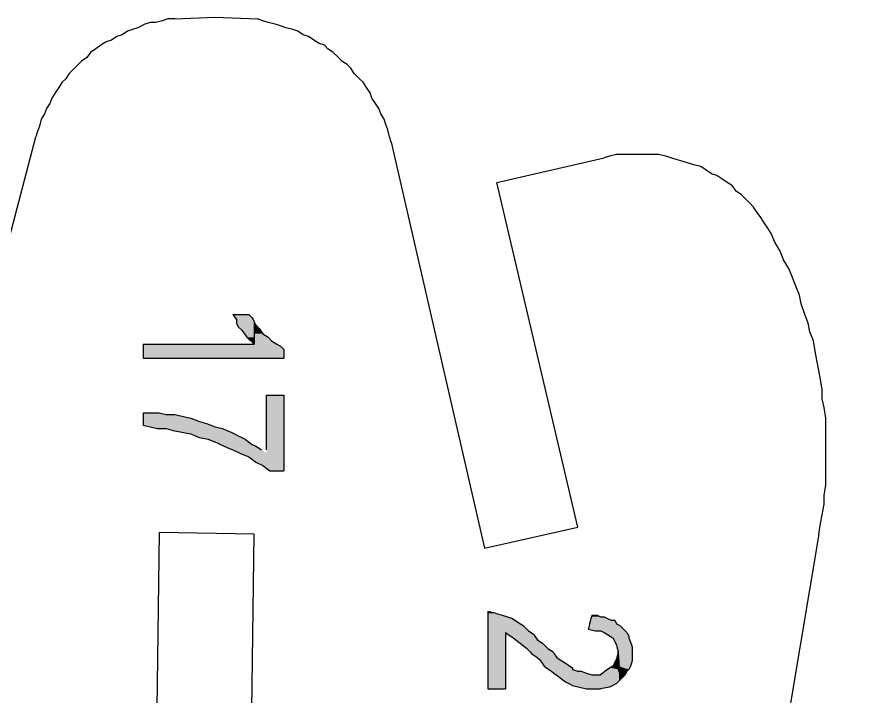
# Model space of a CAD drawing. Extents: x -1063 to 1100, y -467 to 441.
# Drawn here: x -950.5 to -869, y 61.7 to 126.1 of the extents above; entities that cross this region are included whole.
import ezdxf

# ---------------------------------------------------------------- set-up
doc = ezdxf.new("R2010")
doc.units = 0
doc.layers.add('H', color=7, linetype='CONTINUOUS')
doc.layers.add('P', color=250, linetype='CONTINUOUS')

# ---------------------------------------------------------------- blocks, each defined once
blk = doc.blocks.new('*U245')
at = {"layer": 'H', "color": 0, "linetype": 'CONTINUOUS'}
for p, q in [((-905.851, 69.761), (-905.851, 69.595)), ((-905.184, 69.595), (-905.851, 69.761)), ((-905.851, 69.595), (-905.851, 69.428)), ((-905.851, 69.428), (-905.851, 69.261)), ((-905.851, 69.261), (-905.851, 69.095)), ((-905.184, 69.595), (-904.517, 69.428)), ((-904.517, 69.428), (-904.017, 69.261)), ((-904.017, 69.261), (-903.517, 69.095)), ((-905.851, 69.095), (-905.851, 68.761)), ((-905.851, 68.761), (-905.851, 68.428)), ((-905.851, 68.428), (-905.851, 67.928)), ((-903.517, 69.095), (-903.017, 68.761)), ((-903.017, 68.761), (-902.517, 68.428)), ((-902.517, 68.428), (-902.017, 67.928)), ((-905.851, 67.928), (-905.851, 67.761)), ((-905.851, 67.761), (-905.851, 67.595)), ((-905.851, 67.595), (-905.851, 67.428)), ((-904.184, 67.761), (-904.184, 67.595)), ((-904.184, 67.761), (-903.934, 67.595)), ((-904.184, 67.595), (-904.184, 67.428)), ((-903.934, 67.595), (-903.684, 67.428)), ((-902.017, 67.928), (-901.767, 67.761)), ((-901.767, 67.761), (-901.517, 67.595)), ((-901.517, 67.595), (-901.406, 67.428)), ((-905.851, 67.428), (-905.851, 67.095)), ((-905.851, 67.095), (-905.851, 66.928)), ((-905.851, 66.928), (-905.851, 66.761)), ((-904.184, 67.428), (-904.184, 67.095)), ((-904.184, 67.095), (-904.184, 66.928)), ((-904.184, 66.928), (-904.184, 66.761)), ((-903.684, 67.428), (-903.24, 67.095)), ((-903.24, 67.095), (-903.017, 66.928)), ((-903.017, 66.928), (-902.795, 66.761)), ((-901.406, 67.428), (-901.184, 67.095)), ((-901.184, 67.095), (-900.934, 66.928)), ((-900.934, 66.928), (-900.684, 66.761)), ((-905.851, 66.761), (-905.851, 66.428)), ((-905.851, 66.428), (-905.851, 66.261)), ((-905.851, 66.261), (-905.851, 65.928)), ((-904.184, 66.761), (-904.184, 66.428)), ((-904.184, 66.428), (-904.184, 66.261)), ((-904.184, 66.261), (-904.184, 65.928)), ((-902.795, 66.761), (-902.351, 66.428)), ((-902.351, 66.428), (-902.184, 66.261)), ((-902.184, 66.261), (-901.851, 65.928)), ((-900.684, 66.761), (-900.351, 66.428)), ((-900.351, 66.428), (-900.184, 66.261)), ((-900.184, 66.261), (-899.684, 65.928)), ((-905.851, 65.928), (-905.851, 65.761)), ((-905.851, 65.761), (-905.851, 65.428)), ((-905.851, 65.428), (-905.851, 65.261)), ((-905.851, 65.261), (-905.851, 65.095)), ((-904.184, 65.928), (-904.184, 65.761)), ((-904.184, 65.761), (-904.184, 65.428)), ((-904.184, 65.428), (-904.184, 65.261)), ((-904.184, 65.261), (-904.184, 65.095)), ((-901.851, 65.928), (-901.684, 65.761)), ((-901.684, 65.761), (-901.24, 65.428)), ((-901.24, 65.428), (-901.017, 65.261)), ((-901.017, 65.261), (-900.892, 65.095)), ((-899.684, 65.928), (-899.573, 65.761)), ((-899.573, 65.761), (-899.351, 65.428)), ((-899.351, 65.428), (-899.101, 65.261)), ((-899.101, 65.261), (-898.851, 65.095)), ((-893.684, 65.261), (-893.767, 65.095)), ((-893.642, 65.428), (-893.684, 65.261)), ((-893.559, 65.761), (-893.642, 65.428)), ((-893.517, 65.928), (-893.559, 65.761)), ((-893.507, 65.761), (-893.517, 65.928)), ((-893.507, 65.761), (-893.486, 65.428)), ((-893.486, 65.428), (-893.476, 65.261)), ((-893.476, 65.261), (-893.465, 65.095)), ((-905.851, 65.095), (-905.851, 64.761)), ((-905.851, 64.761), (-905.851, 64.595)), ((-905.851, 64.595), (-905.851, 64.428)), ((-905.851, 64.428), (-905.851, 64.261)), ((-904.184, 65.095), (-904.184, 64.761)), ((-904.184, 64.761), (-904.184, 64.595)), ((-904.184, 64.595), (-904.184, 64.428)), ((-904.184, 64.428), (-904.184, 64.261)), ((-900.892, 65.095), (-900.642, 64.761)), ((-900.642, 64.761), (-900.517, 64.595)), ((-900.517, 64.595), (-900.295, 64.428)), ((-900.295, 64.428), (-900.073, 64.261)), ((-898.851, 65.095), (-898.351, 64.761)), ((-898.351, 64.761), (-898.101, 64.595)), ((-898.101, 64.595), (-897.851, 64.428)), ((-897.851, 64.428), (-897.851, 64.261)), ((-894.267, 64.428), (-894.517, 64.261)), ((-894.017, 64.595), (-894.267, 64.428)), ((-893.934, 64.761), (-894.017, 64.595)), ((-893.767, 65.095), (-893.934, 64.761)), ((-893.465, 65.095), (-893.445, 64.761)), ((-893.445, 64.761), (-893.434, 64.595)), ((-893.434, 64.595), (-893.424, 64.428)), ((-893.424, 64.428), (-893.413, 64.261)), ((-905.851, 64.261), (-905.851, 64.095)), ((-905.851, 64.095), (-905.851, 63.928)), ((-905.851, 63.928), (-905.851, 63.761)), ((-905.851, 63.761), (-905.851, 63.595)), ((-905.851, 63.595), (-905.851, 63.261)), ((-904.184, 64.261), (-904.184, 64.095)), ((-904.184, 64.095), (-904.184, 63.928)), ((-904.184, 63.928), (-904.184, 63.761)), ((-904.184, 63.761), (-904.184, 63.595)), ((-904.184, 63.595), (-904.184, 63.261)), ((-900.073, 64.261), (-899.851, 64.095)), ((-899.851, 64.095), (-899.629, 63.928)), ((-899.629, 63.928), (-899.406, 63.761)), ((-899.406, 63.761), (-899.184, 63.595)), ((-899.184, 63.595), (-898.74, 63.261)), ((-897.851, 64.261), (-897.351, 64.095)), ((-897.351, 64.095), (-897.017, 64.095)), ((-897.017, 64.095), (-896.517, 63.928)), ((-896.517, 63.928), (-896.017, 63.761)), ((-896.017, 63.761), (-895.684, 63.761)), ((-895.684, 63.761), (-895.184, 63.761)), ((-894.962, 63.928), (-895.184, 63.761)), ((-894.74, 64.095), (-894.962, 63.928)), ((-894.517, 64.261), (-894.74, 64.095)), ((-893.413, 64.261), (-893.403, 64.095)), ((-893.403, 64.095), (-893.392, 63.928)), ((-893.392, 63.928), (-893.382, 63.761)), ((-893.382, 63.761), (-893.372, 63.595)), ((-893.372, 63.595), (-893.351, 63.261)), ((-905.851, 63.261), (-905.851, 63.095)), ((-905.851, 63.095), (-905.851, 62.928)), ((-905.851, 62.928), (-905.851, 62.761)), ((-905.851, 62.761), (-905.851, 62.595)), ((-904.184, 63.261), (-904.184, 63.095)), ((-904.184, 63.095), (-904.184, 62.928)), ((-904.184, 62.928), (-904.184, 62.761)), ((-904.184, 62.761), (-904.184, 62.595)), ((-898.74, 63.261), (-898.517, 63.095)), ((-898.517, 63.095), (-898.184, 62.928)), ((-898.184, 62.928), (-897.851, 62.761)), ((-897.851, 62.761), (-897.184, 62.595)), ((-894.017, 62.761), (-894.351, 62.595)), ((-893.684, 62.928), (-894.017, 62.761)), ((-893.517, 63.095), (-893.684, 62.928)), ((-893.351, 63.261), (-893.517, 63.095)), ((-905.851, 62.595), (-905.851, 62.428)), ((-905.851, 62.428), (-904.184, 62.428)), ((-904.184, 62.595), (-904.184, 62.428)), ((-897.184, 62.595), (-896.517, 62.428)), ((-896.517, 62.428), (-895.851, 62.428)), ((-895.851, 62.428), (-895.184, 62.428)), ((-894.351, 62.595), (-895.184, 62.428))]:
    blk.add_line(p, q, dxfattribs=at)
for points in [[(-905.851, 69.761), (-905.851, 69.595), (-905.184, 69.595)], [(-905.851, 69.595), (-905.851, 69.428), (-904.517, 69.428)], [(-905.851, 69.428), (-905.851, 69.261), (-904.017, 69.261)], [(-905.851, 69.261), (-905.851, 69.095), (-903.517, 69.095)], [(-905.851, 69.095), (-905.851, 68.761), (-903.017, 68.761)], [(-905.851, 68.761), (-905.851, 68.428), (-902.517, 68.428)], [(-905.851, 68.428), (-905.851, 67.928), (-902.017, 67.928)], [(-905.851, 67.928), (-905.851, 67.761), (-901.767, 67.761)], [(-905.851, 67.761), (-905.851, 67.595), (-904.184, 67.595)], [(-905.851, 67.595), (-905.851, 67.428), (-904.184, 67.428)], [(-904.184, 67.761), (-903.934, 67.595), (-901.517, 67.595)], [(-903.934, 67.595), (-903.684, 67.428), (-901.406, 67.428)], [(-905.851, 67.428), (-905.851, 67.095), (-904.184, 67.095)], [(-905.851, 67.095), (-905.851, 66.928), (-904.184, 66.928)], [(-905.851, 66.928), (-905.851, 66.761), (-904.184, 66.761)], [(-903.684, 67.428), (-903.24, 67.095), (-901.184, 67.095)], [(-903.24, 67.095), (-903.017, 66.928), (-900.934, 66.928)], [(-903.017, 66.928), (-902.795, 66.761), (-900.684, 66.761)], [(-905.851, 66.761), (-905.851, 66.428), (-904.184, 66.428)], [(-905.851, 66.428), (-905.851, 66.261), (-904.184, 66.261)], [(-905.851, 66.261), (-905.851, 65.928), (-904.184, 65.928)], [(-902.795, 66.761), (-902.351, 66.428), (-900.351, 66.428)], [(-902.351, 66.428), (-902.184, 66.261), (-900.184, 66.261)], [(-902.184, 66.261), (-901.851, 65.928), (-899.684, 65.928)], [(-905.851, 65.928), (-905.851, 65.761), (-904.184, 65.761)], [(-905.851, 65.761), (-905.851, 65.428), (-904.184, 65.428)], [(-905.851, 65.428), (-905.851, 65.261), (-904.184, 65.261)], [(-905.851, 65.261), (-905.851, 65.095), (-904.184, 65.095)], [(-901.851, 65.928), (-901.684, 65.761), (-899.573, 65.761)], [(-901.684, 65.761), (-901.24, 65.428), (-899.351, 65.428)], [(-901.24, 65.428), (-901.017, 65.261), (-899.101, 65.261)], [(-901.017, 65.261), (-900.892, 65.095), (-898.851, 65.095)], [(-893.684, 65.261), (-893.767, 65.095), (-893.465, 65.095)], [(-893.642, 65.428), (-893.684, 65.261), (-893.476, 65.261)], [(-893.559, 65.761), (-893.642, 65.428), (-893.486, 65.428)], [(-893.517, 65.928), (-893.559, 65.761), (-893.507, 65.761)], [(-905.851, 65.095), (-905.851, 64.761), (-904.184, 64.761)], [(-905.851, 64.761), (-905.851, 64.595), (-904.184, 64.595)], [(-905.851, 64.595), (-905.851, 64.428), (-904.184, 64.428)], [(-905.851, 64.428), (-905.851, 64.261), (-904.184, 64.261)], [(-900.892, 65.095), (-900.642, 64.761), (-898.351, 64.761)], [(-900.642, 64.761), (-900.517, 64.595), (-898.101, 64.595)], [(-900.517, 64.595), (-900.295, 64.428), (-897.851, 64.428)], [(-900.295, 64.428), (-900.073, 64.261), (-897.851, 64.261)], [(-894.267, 64.428), (-894.517, 64.261), (-893.413, 64.261)], [(-894.017, 64.595), (-894.267, 64.428), (-893.424, 64.428)], [(-893.934, 64.761), (-894.017, 64.595), (-893.434, 64.595)], [(-893.767, 65.095), (-893.934, 64.761), (-893.445, 64.761)], [(-905.851, 64.261), (-905.851, 64.095), (-904.184, 64.095)], [(-905.851, 64.095), (-905.851, 63.928), (-904.184, 63.928)], [(-905.851, 63.928), (-905.851, 63.761), (-904.184, 63.761)], [(-905.851, 63.761), (-905.851, 63.595), (-904.184, 63.595)], [(-905.851, 63.595), (-905.851, 63.261), (-904.184, 63.261)], [(-900.073, 64.261), (-899.851, 64.095), (-897.351, 64.095)], [(-899.851, 64.095), (-899.629, 63.928), (-896.517, 63.928)], [(-899.629, 63.928), (-899.406, 63.761), (-896.017, 63.761)], [(-899.406, 63.761), (-899.184, 63.595), (-893.372, 63.595)], [(-899.184, 63.595), (-898.74, 63.261), (-893.351, 63.261)], [(-897.351, 64.095), (-897.351, 64.095), (-897.017, 64.095)], [(-896.017, 63.761), (-896.017, 63.761), (-895.684, 63.761)], [(-895.684, 63.761), (-895.684, 63.761), (-895.184, 63.761)], [(-894.962, 63.928), (-895.184, 63.761), (-893.382, 63.761)], [(-894.74, 64.095), (-894.962, 63.928), (-893.392, 63.928)], [(-894.517, 64.261), (-894.74, 64.095), (-893.403, 64.095)], [(-905.851, 63.261), (-905.851, 63.095), (-904.184, 63.095)], [(-905.851, 63.095), (-905.851, 62.928), (-904.184, 62.928)], [(-905.851, 62.928), (-905.851, 62.761), (-904.184, 62.761)], [(-905.851, 62.761), (-905.851, 62.595), (-904.184, 62.595)], [(-898.74, 63.261), (-898.517, 63.095), (-893.517, 63.095)], [(-898.517, 63.095), (-898.184, 62.928), (-893.684, 62.928)], [(-898.184, 62.928), (-897.851, 62.761), (-894.017, 62.761)], [(-897.851, 62.761), (-897.184, 62.595), (-894.351, 62.595)], [(-905.851, 62.595), (-905.851, 62.428), (-904.184, 62.428)], [(-905.851, 62.428), (-905.851, 62.428), (-904.184, 62.428)], [(-897.184, 62.595), (-896.517, 62.428), (-895.184, 62.428)], [(-896.517, 62.428), (-896.517, 62.428), (-895.851, 62.428)], [(-895.851, 62.428), (-895.851, 62.428), (-895.184, 62.428)]]:
    blk.add_solid(points, dxfattribs=at)
at = {"layer": 'H', "color": 0, "linetype": 'CONTINUOUS', "extrusion": (0, 0, -1)}
for points in [[(905.851, 69.595), (905.184, 69.595), (904.517, 69.428)], [(905.851, 69.428), (904.517, 69.428), (904.017, 69.261)], [(905.851, 69.261), (904.017, 69.261), (903.517, 69.095)], [(905.851, 69.095), (903.517, 69.095), (903.017, 68.761)], [(905.851, 68.761), (903.017, 68.761), (902.517, 68.428)], [(905.851, 68.428), (902.517, 68.428), (902.017, 67.928)], [(905.851, 67.928), (902.017, 67.928), (901.767, 67.761)], [(905.851, 67.761), (904.184, 67.761), (904.184, 67.595)], [(905.851, 67.595), (904.184, 67.595), (904.184, 67.428)], [(904.184, 67.761), (901.767, 67.761), (901.517, 67.595)], [(903.934, 67.595), (901.517, 67.595), (901.406, 67.428)], [(905.851, 67.428), (904.184, 67.428), (904.184, 67.095)], [(905.851, 67.095), (904.184, 67.095), (904.184, 66.928)], [(905.851, 66.928), (904.184, 66.928), (904.184, 66.761)], [(903.684, 67.428), (901.406, 67.428), (901.184, 67.095)], [(903.24, 67.095), (901.184, 67.095), (900.934, 66.928)], [(903.017, 66.928), (900.934, 66.928), (900.684, 66.761)], [(905.851, 66.761), (904.184, 66.761), (904.184, 66.428)], [(905.851, 66.428), (904.184, 66.428), (904.184, 66.261)], [(905.851, 66.261), (904.184, 66.261), (904.184, 65.928)], [(902.795, 66.761), (900.684, 66.761), (900.351, 66.428)], [(902.351, 66.428), (900.351, 66.428), (900.184, 66.261)], [(902.184, 66.261), (900.184, 66.261), (899.684, 65.928)], [(905.851, 65.928), (904.184, 65.928), (904.184, 65.761)], [(905.851, 65.761), (904.184, 65.761), (904.184, 65.428)], [(905.851, 65.428), (904.184, 65.428), (904.184, 65.261)], [(905.851, 65.261), (904.184, 65.261), (904.184, 65.095)], [(901.851, 65.928), (899.684, 65.928), (899.573, 65.761)], [(901.684, 65.761), (899.573, 65.761), (899.351, 65.428)], [(901.24, 65.428), (899.351, 65.428), (899.101, 65.261)], [(901.017, 65.261), (899.101, 65.261), (898.851, 65.095)], [(893.684, 65.261), (893.476, 65.261), (893.465, 65.095)], [(893.642, 65.428), (893.486, 65.428), (893.476, 65.261)], [(893.559, 65.761), (893.507, 65.761), (893.486, 65.428)], [(905.851, 65.095), (904.184, 65.095), (904.184, 64.761)], [(905.851, 64.761), (904.184, 64.761), (904.184, 64.595)], [(905.851, 64.595), (904.184, 64.595), (904.184, 64.428)], [(905.851, 64.428), (904.184, 64.428), (904.184, 64.261)], [(900.892, 65.095), (898.851, 65.095), (898.351, 64.761)], [(900.642, 64.761), (898.351, 64.761), (898.101, 64.595)], [(900.517, 64.595), (898.101, 64.595), (897.851, 64.428)], [(900.295, 64.428), (897.851, 64.428), (897.851, 64.261)], [(894.267, 64.428), (893.424, 64.428), (893.413, 64.261)], [(894.017, 64.595), (893.434, 64.595), (893.424, 64.428)], [(893.934, 64.761), (893.445, 64.761), (893.434, 64.595)], [(893.767, 65.095), (893.465, 65.095), (893.445, 64.761)], [(905.851, 64.261), (904.184, 64.261), (904.184, 64.095)], [(905.851, 64.095), (904.184, 64.095), (904.184, 63.928)], [(905.851, 63.928), (904.184, 63.928), (904.184, 63.761)], [(905.851, 63.761), (904.184, 63.761), (904.184, 63.595)], [(905.851, 63.595), (904.184, 63.595), (904.184, 63.261)], [(900.073, 64.261), (897.851, 64.261), (897.351, 64.095)], [(899.851, 64.095), (897.017, 64.095), (896.517, 63.928)], [(899.629, 63.928), (896.517, 63.928), (896.017, 63.761)], [(899.406, 63.761), (893.382, 63.761), (893.372, 63.595)], [(899.184, 63.595), (893.372, 63.595), (893.351, 63.261)], [(894.962, 63.928), (893.392, 63.928), (893.382, 63.761)], [(894.74, 64.095), (893.403, 64.095), (893.392, 63.928)], [(894.517, 64.261), (893.413, 64.261), (893.403, 64.095)], [(905.851, 63.261), (904.184, 63.261), (904.184, 63.095)], [(905.851, 63.095), (904.184, 63.095), (904.184, 62.928)], [(905.851, 62.928), (904.184, 62.928), (904.184, 62.761)], [(905.851, 62.761), (904.184, 62.761), (904.184, 62.595)], [(898.74, 63.261), (893.351, 63.261), (893.517, 63.095)], [(898.517, 63.095), (893.517, 63.095), (893.684, 62.928)], [(898.184, 62.928), (893.684, 62.928), (894.017, 62.761)], [(897.851, 62.761), (894.017, 62.761), (894.351, 62.595)], [(905.851, 62.595), (904.184, 62.595), (904.184, 62.428)], [(897.184, 62.595), (894.351, 62.595), (895.184, 62.428)]]:
    blk.add_solid(points, dxfattribs=at)
blk = doc.blocks.new('*U246')
at = {"layer": 'H', "color": 0, "linetype": 'CONTINUOUS'}
for p, q in [((-896.059, 69.261), (-896.101, 69.095)), ((-896.017, 69.428), (-896.059, 69.261)), ((-896.017, 69.428), (-895.517, 69.428)), ((-895.517, 69.428), (-895.184, 69.261)), ((-895.184, 69.261), (-894.851, 69.261)), ((-894.851, 69.261), (-894.517, 69.095)), ((-896.267, 68.428), (-896.309, 68.261)), ((-896.226, 68.595), (-896.267, 68.428)), ((-896.142, 68.928), (-896.226, 68.595)), ((-896.101, 69.095), (-896.142, 68.928)), ((-894.517, 69.095), (-894.184, 68.928)), ((-894.184, 68.928), (-893.851, 68.928)), ((-893.851, 68.928), (-893.684, 68.595)), ((-893.684, 68.595), (-893.351, 68.428)), ((-893.351, 68.428), (-893.184, 68.261)), ((-896.309, 68.261), (-896.351, 68.095)), ((-896.351, 68.095), (-895.684, 67.928)), ((-895.684, 67.928), (-895.184, 67.928)), ((-895.184, 67.928), (-894.851, 67.761)), ((-894.851, 67.761), (-894.517, 67.595)), ((-894.517, 67.595), (-894.267, 67.428)), ((-893.184, 68.261), (-893.017, 68.095)), ((-893.017, 68.095), (-892.851, 67.928)), ((-892.851, 67.928), (-892.684, 67.761)), ((-892.684, 67.761), (-892.601, 67.595)), ((-892.601, 67.595), (-892.517, 67.428)), ((-894.267, 67.428), (-894.017, 67.261)), ((-894.017, 67.261), (-893.684, 66.595)), ((-892.517, 67.428), (-892.517, 67.261)), ((-892.517, 67.261), (-892.251, 66.595)), ((-893.684, 66.595), (-893.642, 66.428)), ((-893.642, 66.428), (-893.517, 65.928)), ((-892.251, 66.595), (-892.184, 66.428)), ((-892.184, 66.428), (-892.184, 65.928)), ((-893.517, 65.928), (-893.517, 65.428)), ((-893.517, 65.428), (-893.517, 65.095)), ((-892.184, 65.928), (-892.184, 65.428)), ((-892.184, 65.428), (-892.184, 65.095)), ((-893.517, 65.095), (-893.517, 64.761)), ((-893.517, 64.761), (-893.517, 64.595)), ((-893.517, 64.595), (-893.517, 64.261)), ((-892.351, 64.595), (-892.517, 64.261)), ((-892.295, 64.761), (-892.351, 64.595)), ((-892.184, 65.095), (-892.295, 64.761)), ((-893.517, 64.261), (-893.462, 64.095)), ((-893.462, 64.095), (-893.351, 63.761)), ((-892.851, 63.761), (-893.351, 63.261)), ((-893.351, 63.261), (-893.351, 63.761)), ((-892.684, 64.095), (-892.851, 63.761)), ((-892.517, 64.261), (-892.684, 64.095))]:
    blk.add_line(p, q, dxfattribs=at)
for points in [[(-896.059, 69.261), (-896.101, 69.095), (-894.517, 69.095)], [(-896.017, 69.428), (-896.059, 69.261), (-895.184, 69.261)], [(-896.017, 69.428), (-896.017, 69.428), (-895.517, 69.428)], [(-895.184, 69.261), (-895.184, 69.261), (-894.851, 69.261)], [(-896.267, 68.428), (-896.309, 68.261), (-893.184, 68.261)], [(-896.226, 68.595), (-896.267, 68.428), (-893.351, 68.428)], [(-896.142, 68.928), (-896.226, 68.595), (-893.684, 68.595)], [(-896.101, 69.095), (-896.142, 68.928), (-894.184, 68.928)], [(-894.184, 68.928), (-894.184, 68.928), (-893.851, 68.928)], [(-896.309, 68.261), (-896.351, 68.095), (-893.017, 68.095)], [(-896.351, 68.095), (-895.684, 67.928), (-892.851, 67.928)], [(-895.684, 67.928), (-895.684, 67.928), (-895.184, 67.928)], [(-895.184, 67.928), (-894.851, 67.761), (-892.684, 67.761)], [(-894.851, 67.761), (-894.517, 67.595), (-892.601, 67.595)], [(-894.517, 67.595), (-894.267, 67.428), (-892.517, 67.428)], [(-894.267, 67.428), (-894.017, 67.261), (-892.517, 67.261)], [(-894.017, 67.261), (-893.684, 66.595), (-892.251, 66.595)], [(-893.684, 66.595), (-893.642, 66.428), (-892.184, 66.428)], [(-893.642, 66.428), (-893.517, 65.928), (-892.184, 65.928)], [(-893.517, 65.928), (-893.517, 65.428), (-892.184, 65.428)], [(-893.517, 65.428), (-893.517, 65.095), (-892.184, 65.095)], [(-893.517, 65.095), (-893.517, 64.761), (-892.295, 64.761)], [(-893.517, 64.761), (-893.517, 64.595), (-892.351, 64.595)], [(-893.517, 64.595), (-893.517, 64.261), (-892.517, 64.261)], [(-893.517, 64.261), (-893.462, 64.095), (-892.684, 64.095)], [(-893.462, 64.095), (-893.351, 63.761), (-892.851, 63.761)]]:
    blk.add_solid(points, dxfattribs=at)
at = {"layer": 'H', "color": 0, "linetype": 'CONTINUOUS', "extrusion": (0, 0, -1)}
for points in [[(896.059, 69.261), (894.851, 69.261), (894.517, 69.095)], [(896.017, 69.428), (895.517, 69.428), (895.184, 69.261)], [(896.267, 68.428), (893.351, 68.428), (893.184, 68.261)], [(896.226, 68.595), (893.684, 68.595), (893.351, 68.428)], [(896.142, 68.928), (893.851, 68.928), (893.684, 68.595)], [(896.101, 69.095), (894.517, 69.095), (894.184, 68.928)], [(896.351, 68.095), (893.017, 68.095), (892.851, 67.928)], [(896.309, 68.261), (893.184, 68.261), (893.017, 68.095)], [(895.184, 67.928), (892.851, 67.928), (892.684, 67.761)], [(894.851, 67.761), (892.684, 67.761), (892.601, 67.595)], [(894.517, 67.595), (892.601, 67.595), (892.517, 67.428)], [(894.267, 67.428), (892.517, 67.428), (892.517, 67.261)], [(894.017, 67.261), (892.517, 67.261), (892.251, 66.595)], [(893.684, 66.595), (892.251, 66.595), (892.184, 66.428)], [(893.642, 66.428), (892.184, 66.428), (892.184, 65.928)], [(893.517, 65.928), (892.184, 65.928), (892.184, 65.428)], [(893.517, 65.428), (892.184, 65.428), (892.184, 65.095)], [(893.517, 65.095), (892.184, 65.095), (892.295, 64.761)], [(893.517, 64.761), (892.295, 64.761), (892.351, 64.595)], [(893.517, 64.595), (892.351, 64.595), (892.517, 64.261)], [(893.517, 64.261), (892.517, 64.261), (892.684, 64.095)], [(893.462, 64.095), (892.684, 64.095), (892.851, 63.761)], [(893.351, 63.761), (892.851, 63.761), (893.351, 63.261)]]:
    blk.add_solid(points, dxfattribs=at)
blk = doc.blocks.new('*U276')
at = {"layer": 'H', "color": 0, "linetype": 'CONTINUOUS'}
for p, q in [((-930.017, 97.928), (-928.517, 97.928)), ((-930.017, 97.928), (-929.795, 97.595)), ((-928.517, 97.928), (-928.184, 97.595)), ((-929.795, 97.595), (-929.684, 97.428)), ((-929.684, 97.428), (-929.684, 97.261)), ((-929.684, 97.261), (-929.684, 97.095)), ((-929.684, 97.095), (-929.517, 96.761)), ((-928.184, 97.595), (-928.101, 97.428)), ((-928.101, 97.428), (-928.017, 97.261)), ((-928.017, 97.261), (-928.017, 97.095)), ((-928.017, 97.095), (-928.017, 96.761)), ((-929.517, 96.761), (-929.184, 96.428)), ((-929.184, 96.428), (-928.684, 95.761)), ((-928.017, 96.761), (-928.017, 96.428)), ((-928.017, 96.428), (-928.017, 95.761)), ((-928.017, 95.095), (-928.684, 95.761)), ((-928.017, 95.761), (-928.017, 95.095))]:
    blk.add_line(p, q, dxfattribs=at)
for points in [[(-930.017, 97.928), (-930.017, 97.928), (-928.517, 97.928)], [(-930.017, 97.928), (-929.795, 97.595), (-928.184, 97.595)], [(-929.795, 97.595), (-929.684, 97.428), (-928.101, 97.428)], [(-929.684, 97.428), (-929.684, 97.261), (-928.017, 97.261)], [(-929.684, 97.261), (-929.684, 97.095), (-928.017, 97.095)], [(-929.684, 97.095), (-929.517, 96.761), (-928.017, 96.761)], [(-929.517, 96.761), (-929.184, 96.428), (-928.017, 96.428)], [(-929.184, 96.428), (-928.684, 95.761), (-928.017, 95.761)]]:
    blk.add_solid(points, dxfattribs=at)
at = {"layer": 'H', "color": 0, "linetype": 'CONTINUOUS', "extrusion": (0, 0, -1)}
for points in [[(930.017, 97.928), (928.517, 97.928), (928.184, 97.595)], [(929.795, 97.595), (928.184, 97.595), (928.101, 97.428)], [(929.684, 97.428), (928.101, 97.428), (928.017, 97.261)], [(929.684, 97.261), (928.017, 97.261), (928.017, 97.095)], [(929.684, 97.095), (928.017, 97.095), (928.017, 96.761)], [(929.517, 96.761), (928.017, 96.761), (928.017, 96.428)], [(929.184, 96.428), (928.017, 96.428), (928.017, 95.761)], [(928.684, 95.761), (928.017, 95.761), (928.017, 95.095)]]:
    blk.add_solid(points, dxfattribs=at)
blk = doc.blocks.new('*U277')
at = {"layer": 'H', "color": 0, "linetype": 'CONTINUOUS'}
for p, q in [((-928.017, 97.261), (-928.017, 96.928)), ((-927.851, 96.928), (-928.017, 97.261)), ((-928.017, 96.928), (-928.017, 96.595)), ((-927.851, 96.928), (-927.517, 96.595)), ((-928.017, 96.595), (-928.017, 96.095)), ((-928.017, 96.095), (-928.017, 95.761)), ((-927.517, 96.595), (-927.184, 96.095)), ((-927.184, 96.095), (-926.684, 95.761)), ((-928.017, 95.761), (-928.017, 95.428)), ((-928.017, 95.428), (-928.017, 95.095)), ((-926.684, 95.761), (-926.351, 95.428)), ((-926.351, 95.428), (-925.851, 95.095)), ((-938.517, 95.095), (-928.017, 95.095)), ((-938.517, 95.095), (-938.517, 94.928)), ((-938.517, 94.928), (-938.517, 94.595)), ((-938.517, 94.595), (-938.517, 93.761)), ((-925.851, 95.095), (-925.517, 94.928)), ((-925.517, 94.928), (-925.184, 94.595)), ((-925.184, 94.595), (-925.184, 93.761)), ((-938.517, 93.761), (-925.184, 93.761))]:
    blk.add_line(p, q, dxfattribs=at)
for points in [[(-928.017, 97.261), (-928.017, 96.928), (-927.851, 96.928)], [(-928.017, 96.928), (-928.017, 96.595), (-927.517, 96.595)], [(-928.017, 96.595), (-928.017, 96.095), (-927.184, 96.095)], [(-928.017, 96.095), (-928.017, 95.761), (-926.684, 95.761)], [(-928.017, 95.761), (-928.017, 95.428), (-926.351, 95.428)], [(-928.017, 95.428), (-928.017, 95.095), (-925.851, 95.095)], [(-938.517, 95.095), (-938.517, 95.095), (-928.017, 95.095)], [(-938.517, 95.095), (-938.517, 94.928), (-925.517, 94.928)], [(-938.517, 94.928), (-938.517, 94.595), (-925.184, 94.595)], [(-938.517, 94.595), (-938.517, 93.761), (-925.184, 93.761)], [(-938.517, 93.761), (-938.517, 93.761), (-925.184, 93.761)]]:
    blk.add_solid(points, dxfattribs=at)
at = {"layer": 'H', "color": 0, "linetype": 'CONTINUOUS', "extrusion": (0, 0, -1)}
for points in [[(928.017, 96.928), (927.851, 96.928), (927.517, 96.595)], [(928.017, 96.595), (927.517, 96.595), (927.184, 96.095)], [(928.017, 96.095), (927.184, 96.095), (926.684, 95.761)], [(928.017, 95.761), (926.684, 95.761), (926.351, 95.428)], [(928.017, 95.428), (926.351, 95.428), (925.851, 95.095)], [(938.517, 95.095), (925.851, 95.095), (925.517, 94.928)], [(938.517, 94.928), (925.517, 94.928), (925.184, 94.595)], [(938.517, 94.595), (925.184, 94.595), (925.184, 93.761)]]:
    blk.add_solid(points, dxfattribs=at)
blk = doc.blocks.new('*U278')
at = {"layer": 'H', "color": 0, "linetype": 'CONTINUOUS'}
for p, q in [((-926.851, 90.261), (-925.184, 90.261)), ((-926.851, 90.261), (-926.851, 88.595)), ((-925.184, 90.261), (-925.184, 88.595)), ((-938.517, 88.595), (-937.851, 88.595)), ((-938.517, 88.595), (-938.517, 88.428)), ((-938.517, 88.428), (-938.517, 88.261)), ((-938.517, 88.261), (-938.517, 88.095)), ((-938.517, 88.095), (-938.517, 87.761)), ((-937.851, 88.595), (-937.017, 88.595)), ((-937.017, 88.595), (-936.351, 88.428)), ((-936.351, 88.428), (-935.517, 88.428)), ((-935.517, 88.428), (-934.684, 88.261)), ((-934.684, 88.261), (-934.017, 88.095)), ((-934.017, 88.095), (-933.184, 87.761)), ((-926.851, 88.595), (-926.851, 88.428)), ((-926.851, 88.428), (-926.851, 88.261)), ((-926.851, 88.261), (-926.851, 88.095)), ((-926.851, 88.095), (-926.851, 87.761)), ((-925.184, 88.595), (-925.184, 88.428)), ((-925.184, 88.428), (-925.184, 88.261)), ((-925.184, 88.261), (-925.184, 88.095)), ((-925.184, 88.095), (-925.184, 87.761)), ((-938.517, 87.761), (-938.517, 87.595)), ((-938.517, 87.595), (-938.517, 87.428)), ((-938.517, 87.428), (-937.851, 87.261)), ((-937.851, 87.261), (-937.184, 87.095)), ((-933.184, 87.761), (-932.517, 87.595)), ((-932.517, 87.595), (-932.101, 87.428)), ((-932.101, 87.428), (-931.684, 87.261)), ((-931.684, 87.261), (-931.017, 87.095)), ((-926.851, 87.761), (-926.851, 87.595)), ((-926.851, 87.595), (-926.851, 87.428)), ((-926.851, 87.428), (-926.851, 87.261)), ((-926.851, 87.261), (-926.851, 87.095)), ((-925.184, 87.761), (-925.184, 87.595)), ((-925.184, 87.595), (-925.184, 87.428)), ((-925.184, 87.428), (-925.184, 87.261)), ((-925.184, 87.261), (-925.184, 87.095)), ((-937.184, 87.095), (-936.351, 87.095)), ((-936.351, 87.095), (-935.684, 86.928)), ((-935.684, 86.928), (-934.851, 86.761)), ((-934.851, 86.761), (-934.017, 86.595)), ((-934.017, 86.595), (-933.601, 86.428)), ((-933.601, 86.428), (-933.184, 86.261)), ((-931.017, 87.095), (-930.601, 86.928)), ((-930.601, 86.928), (-930.184, 86.761)), ((-930.184, 86.761), (-929.851, 86.595)), ((-929.851, 86.595), (-929.517, 86.428)), ((-929.517, 86.428), (-929.184, 86.261)), ((-926.851, 87.095), (-926.851, 86.928)), ((-926.851, 86.928), (-926.851, 86.761)), ((-926.851, 86.761), (-926.851, 86.595)), ((-926.851, 86.595), (-926.851, 86.428)), ((-926.851, 86.428), (-926.851, 86.261)), ((-925.184, 87.095), (-925.184, 86.928)), ((-925.184, 86.928), (-925.184, 86.761)), ((-925.184, 86.761), (-925.184, 86.595)), ((-925.184, 86.595), (-925.184, 86.428)), ((-925.184, 86.428), (-925.184, 86.261)), ((-933.184, 86.261), (-932.351, 86.095)), ((-932.351, 86.095), (-931.517, 85.761)), ((-931.517, 85.761), (-931.184, 85.595)), ((-931.184, 85.595), (-930.851, 85.428)), ((-929.184, 86.261), (-928.851, 86.095)), ((-928.851, 86.095), (-928.406, 85.761)), ((-928.406, 85.761), (-928.184, 85.595)), ((-928.184, 85.595), (-927.851, 85.428)), ((-926.851, 86.261), (-926.851, 86.095)), ((-926.851, 86.095), (-926.851, 85.761)), ((-926.851, 85.761), (-926.851, 85.595)), ((-926.851, 85.595), (-926.851, 85.428)), ((-925.184, 86.261), (-925.184, 86.095)), ((-925.184, 86.095), (-925.184, 85.761)), ((-925.184, 85.761), (-925.184, 85.595)), ((-925.184, 85.595), (-925.184, 85.428)), ((-930.851, 85.428), (-930.434, 85.261)), ((-930.434, 85.261), (-930.017, 85.095)), ((-930.017, 85.095), (-929.351, 84.761)), ((-929.351, 84.761), (-928.517, 84.428)), ((-927.851, 85.428), (-927.517, 85.261)), ((-927.517, 85.261), (-927.295, 85.095)), ((-926.851, 85.428), (-926.851, 85.261)), ((-926.851, 85.261), (-926.851, 85.095)), ((-925.184, 85.428), (-925.184, 85.261)), ((-925.184, 85.261), (-925.184, 85.095)), ((-925.184, 85.095), (-925.184, 84.761)), ((-925.184, 84.761), (-925.184, 84.428)), ((-928.517, 84.428), (-927.851, 83.928)), ((-927.851, 83.928), (-927.184, 83.595)), ((-925.184, 84.428), (-925.184, 83.928)), ((-925.184, 83.928), (-925.184, 83.595)), ((-927.184, 83.595), (-926.517, 83.095)), ((-926.517, 83.095), (-925.184, 83.095)), ((-925.184, 83.595), (-925.184, 83.095))]:
    blk.add_line(p, q, dxfattribs=at)
for points in [[(-926.851, 90.261), (-926.851, 90.261), (-925.184, 90.261)], [(-926.851, 90.261), (-926.851, 88.595), (-925.184, 88.595)], [(-938.517, 88.595), (-938.517, 88.595), (-937.851, 88.595)], [(-938.517, 88.595), (-938.517, 88.428), (-936.351, 88.428)], [(-938.517, 88.428), (-938.517, 88.261), (-934.684, 88.261)], [(-938.517, 88.261), (-938.517, 88.095), (-934.017, 88.095)], [(-938.517, 88.095), (-938.517, 87.761), (-933.184, 87.761)], [(-937.851, 88.595), (-937.851, 88.595), (-937.017, 88.595)], [(-936.351, 88.428), (-936.351, 88.428), (-935.517, 88.428)], [(-926.851, 88.595), (-926.851, 88.428), (-925.184, 88.428)], [(-926.851, 88.428), (-926.851, 88.261), (-925.184, 88.261)], [(-926.851, 88.261), (-926.851, 88.095), (-925.184, 88.095)], [(-926.851, 88.095), (-926.851, 87.761), (-925.184, 87.761)], [(-938.517, 87.761), (-938.517, 87.595), (-932.517, 87.595)], [(-938.517, 87.595), (-938.517, 87.428), (-932.101, 87.428)], [(-938.517, 87.428), (-937.851, 87.261), (-931.684, 87.261)], [(-937.851, 87.261), (-937.184, 87.095), (-931.017, 87.095)], [(-926.851, 87.761), (-926.851, 87.595), (-925.184, 87.595)], [(-926.851, 87.595), (-926.851, 87.428), (-925.184, 87.428)], [(-926.851, 87.428), (-926.851, 87.261), (-925.184, 87.261)], [(-926.851, 87.261), (-926.851, 87.095), (-925.184, 87.095)], [(-937.184, 87.095), (-937.184, 87.095), (-936.351, 87.095)], [(-936.351, 87.095), (-935.684, 86.928), (-930.601, 86.928)], [(-935.684, 86.928), (-934.851, 86.761), (-930.184, 86.761)], [(-934.851, 86.761), (-934.017, 86.595), (-929.851, 86.595)], [(-934.017, 86.595), (-933.601, 86.428), (-929.517, 86.428)], [(-933.601, 86.428), (-933.184, 86.261), (-929.184, 86.261)], [(-926.851, 87.095), (-926.851, 86.928), (-925.184, 86.928)], [(-926.851, 86.928), (-926.851, 86.761), (-925.184, 86.761)], [(-926.851, 86.761), (-926.851, 86.595), (-925.184, 86.595)], [(-926.851, 86.595), (-926.851, 86.428), (-925.184, 86.428)], [(-926.851, 86.428), (-926.851, 86.261), (-925.184, 86.261)], [(-933.184, 86.261), (-932.351, 86.095), (-928.851, 86.095)], [(-932.351, 86.095), (-931.517, 85.761), (-928.406, 85.761)], [(-931.517, 85.761), (-931.184, 85.595), (-928.184, 85.595)], [(-931.184, 85.595), (-930.851, 85.428), (-927.851, 85.428)], [(-926.851, 86.261), (-926.851, 86.095), (-925.184, 86.095)], [(-926.851, 86.095), (-926.851, 85.761), (-925.184, 85.761)], [(-926.851, 85.761), (-926.851, 85.595), (-925.184, 85.595)], [(-926.851, 85.595), (-926.851, 85.428), (-925.184, 85.428)], [(-930.851, 85.428), (-930.434, 85.261), (-927.517, 85.261)], [(-930.434, 85.261), (-930.017, 85.095), (-927.295, 85.095)], [(-930.017, 85.095), (-929.351, 84.761), (-926.851, 84.761)], [(-929.351, 84.761), (-928.517, 84.428), (-925.184, 84.428)], [(-926.851, 85.428), (-926.851, 85.261), (-925.184, 85.261)], [(-926.851, 85.261), (-926.851, 85.095), (-925.184, 85.095)], [(-926.851, 85.095), (-926.851, 84.761), (-925.184, 84.761)], [(-928.517, 84.428), (-927.851, 83.928), (-925.184, 83.928)], [(-927.851, 83.928), (-927.184, 83.595), (-925.184, 83.595)], [(-927.184, 83.595), (-926.517, 83.095), (-925.184, 83.095)], [(-926.517, 83.095), (-926.517, 83.095), (-925.184, 83.095)]]:
    blk.add_solid(points, dxfattribs=at)
at = {"layer": 'H', "color": 0, "linetype": 'CONTINUOUS', "extrusion": (0, 0, -1)}
for points in [[(926.851, 90.261), (925.184, 90.261), (925.184, 88.595)], [(938.517, 88.595), (937.017, 88.595), (936.351, 88.428)], [(938.517, 88.428), (935.517, 88.428), (934.684, 88.261)], [(938.517, 88.261), (934.684, 88.261), (934.017, 88.095)], [(938.517, 88.095), (934.017, 88.095), (933.184, 87.761)], [(926.851, 88.595), (925.184, 88.595), (925.184, 88.428)], [(926.851, 88.428), (925.184, 88.428), (925.184, 88.261)], [(926.851, 88.261), (925.184, 88.261), (925.184, 88.095)], [(926.851, 88.095), (925.184, 88.095), (925.184, 87.761)], [(938.517, 87.761), (933.184, 87.761), (932.517, 87.595)], [(938.517, 87.595), (932.517, 87.595), (932.101, 87.428)], [(938.517, 87.428), (932.101, 87.428), (931.684, 87.261)], [(937.851, 87.261), (931.684, 87.261), (931.017, 87.095)], [(926.851, 87.761), (925.184, 87.761), (925.184, 87.595)], [(926.851, 87.595), (925.184, 87.595), (925.184, 87.428)], [(926.851, 87.428), (925.184, 87.428), (925.184, 87.261)], [(926.851, 87.261), (925.184, 87.261), (925.184, 87.095)], [(936.351, 87.095), (931.017, 87.095), (930.601, 86.928)], [(935.684, 86.928), (930.601, 86.928), (930.184, 86.761)], [(934.851, 86.761), (930.184, 86.761), (929.851, 86.595)], [(934.017, 86.595), (929.851, 86.595), (929.517, 86.428)], [(933.601, 86.428), (929.517, 86.428), (929.184, 86.261)], [(926.851, 87.095), (925.184, 87.095), (925.184, 86.928)], [(926.851, 86.928), (925.184, 86.928), (925.184, 86.761)], [(926.851, 86.761), (925.184, 86.761), (925.184, 86.595)], [(926.851, 86.595), (925.184, 86.595), (925.184, 86.428)], [(926.851, 86.428), (925.184, 86.428), (925.184, 86.261)], [(933.184, 86.261), (929.184, 86.261), (928.851, 86.095)], [(932.351, 86.095), (928.851, 86.095), (928.406, 85.761)], [(931.517, 85.761), (928.406, 85.761), (928.184, 85.595)], [(931.184, 85.595), (928.184, 85.595), (927.851, 85.428)], [(926.851, 86.261), (925.184, 86.261), (925.184, 86.095)], [(926.851, 86.095), (925.184, 86.095), (925.184, 85.761)], [(926.851, 85.761), (925.184, 85.761), (925.184, 85.595)], [(926.851, 85.595), (925.184, 85.595), (925.184, 85.428)], [(930.851, 85.428), (927.851, 85.428), (927.517, 85.261)], [(930.434, 85.261), (927.517, 85.261), (927.295, 85.095)], [(930.017, 85.095), (927.295, 85.095), (926.851, 84.761)], [(929.351, 84.761), (925.184, 84.761), (925.184, 84.428)], [(926.851, 85.428), (925.184, 85.428), (925.184, 85.261)], [(926.851, 85.261), (925.184, 85.261), (925.184, 85.095)], [(926.851, 85.095), (925.184, 85.095), (925.184, 84.761)], [(928.517, 84.428), (925.184, 84.428), (925.184, 83.928)], [(927.851, 83.928), (925.184, 83.928), (925.184, 83.595)], [(927.184, 83.595), (925.184, 83.595), (925.184, 83.095)]]:
    blk.add_solid(points, dxfattribs=at)

msp = doc.modelspace()

# ---------------------------------------------------------------- linework, layer by layer
at = {"layer": 'P', "color": 0, "linetype": 'CONTINUOUS'}
for points in [[(-935.517, 125.928), (-936.184, 125.928), (-936.684, 125.761), (-937.351, 125.595), (-937.851, 125.595), (-938.351, 125.428), (-939.017, 125.095), (-939.517, 124.928), (-940.017, 124.761), (-940.517, 124.428), (-941.017, 124.261), (-941.517, 123.928), (-942.017, 123.761), (-942.517, 123.428), (-943.017, 123.095), (-943.517, 122.761), (-943.851, 122.261), (-944.351, 121.928), (-944.684, 121.595), (-945.184, 121.095), (-945.517, 120.761), (-945.851, 120.261), (-946.184, 119.928), (-946.517, 119.428), (-946.851, 118.928), (-947.184, 118.428), (-947.351, 117.928), (-947.684, 117.428), (-947.851, 116.928), (-948.184, 116.428), (-948.351, 115.761), (-948.517, 115.261), (-948.684, 114.761)], [(-935.517, 125.928), (-931.684, 126.095), (-927.684, 125.928)], [(-915.017, 114.261), (-915.184, 114.761), (-915.351, 115.428), (-915.517, 115.928), (-915.684, 116.428), (-916.017, 116.928), (-916.184, 117.428), (-916.517, 117.928), (-916.851, 118.428), (-917.017, 118.928), (-917.351, 119.428), (-917.684, 119.928), (-918.017, 120.261), (-918.517, 120.761), (-918.851, 121.261), (-919.184, 121.595), (-919.684, 121.928), (-920.017, 122.261), (-920.517, 122.761), (-921.017, 123.095), (-921.351, 123.428), (-921.851, 123.595), (-922.351, 123.928), (-922.851, 124.261), (-923.351, 124.428), (-923.851, 124.761), (-924.351, 124.928), (-925.017, 125.095), (-925.517, 125.261), (-926.017, 125.428), (-926.684, 125.595), (-927.184, 125.761), (-927.684, 125.928)], [(-968.851, 113.928), (-958.851, 111.261), (-967.517, 78.928), (-958.684, 76.595), (-948.684, 114.761)], [(-915.017, 114.261), (-906.184, 75.761), (-897.351, 77.761), (-905.017, 110.428), (-894.851, 112.761)], [(-879.017, 105.595), (-879.351, 106.095), (-879.684, 106.595), (-880.017, 107.095), (-880.351, 107.595), (-880.684, 108.095), (-881.017, 108.428), (-881.517, 108.928), (-881.851, 109.261), (-882.351, 109.595), (-882.684, 110.095), (-883.184, 110.428), (-883.684, 110.761), (-884.184, 111.095), (-884.684, 111.261), (-885.184, 111.595), (-885.684, 111.928), (-886.351, 112.095), (-886.851, 112.261), (-887.351, 112.428), (-888.017, 112.595), (-888.517, 112.761), (-889.017, 112.928), (-889.684, 113.095), (-890.184, 113.095), (-890.851, 113.095), (-891.351, 113.095), (-892.017, 113.095), (-892.517, 113.095), (-893.184, 113.095), (-893.684, 113.095), (-894.351, 112.928), (-894.851, 112.761)], [(-874.517, 77.095), (-874.351, 78.095), (-874.184, 78.928), (-874.017, 79.928), (-874.017, 80.761), (-873.851, 81.761), (-873.851, 82.595), (-873.851, 83.595), (-873.851, 84.428), (-873.851, 85.428), (-873.851, 86.261), (-873.851, 87.261), (-873.851, 88.095), (-874.017, 89.095), (-874.184, 89.928), (-874.184, 90.761), (-874.351, 91.761), (-874.517, 92.595), (-874.684, 93.595), (-874.851, 94.428), (-875.017, 95.428), (-875.351, 96.261), (-875.517, 97.095), (-875.851, 97.928), (-876.184, 98.928), (-876.351, 99.761), (-876.684, 100.595), (-877.017, 101.428), (-877.351, 102.261), (-877.851, 103.095), (-878.184, 103.928), (-878.684, 104.761), (-879.017, 105.595)], [(-928.517, 38.928), (-928.017, 77.095), (-937.017, 77.261), (-937.517, 39.095)], [(-874.517, 77.095), (-879.851, 45.261), (-889.517, 19.261), (-881.017, 16.095), (-871.517, 41.761), (-869.017, 40.928)]]:
    msp.add_lwpolyline(points, dxfattribs=at)

# ---------------------------------------------------------------- block references
at = {"layer": 'H', "color": 0, "linetype": 'CONTINUOUS'}
for name in ['*U276', '*U277', '*U278', '*U245', '*U246']:
    msp.add_blockref(name, (0, 0), dxfattribs=at)

doc.saveas('drawing.dxf')
